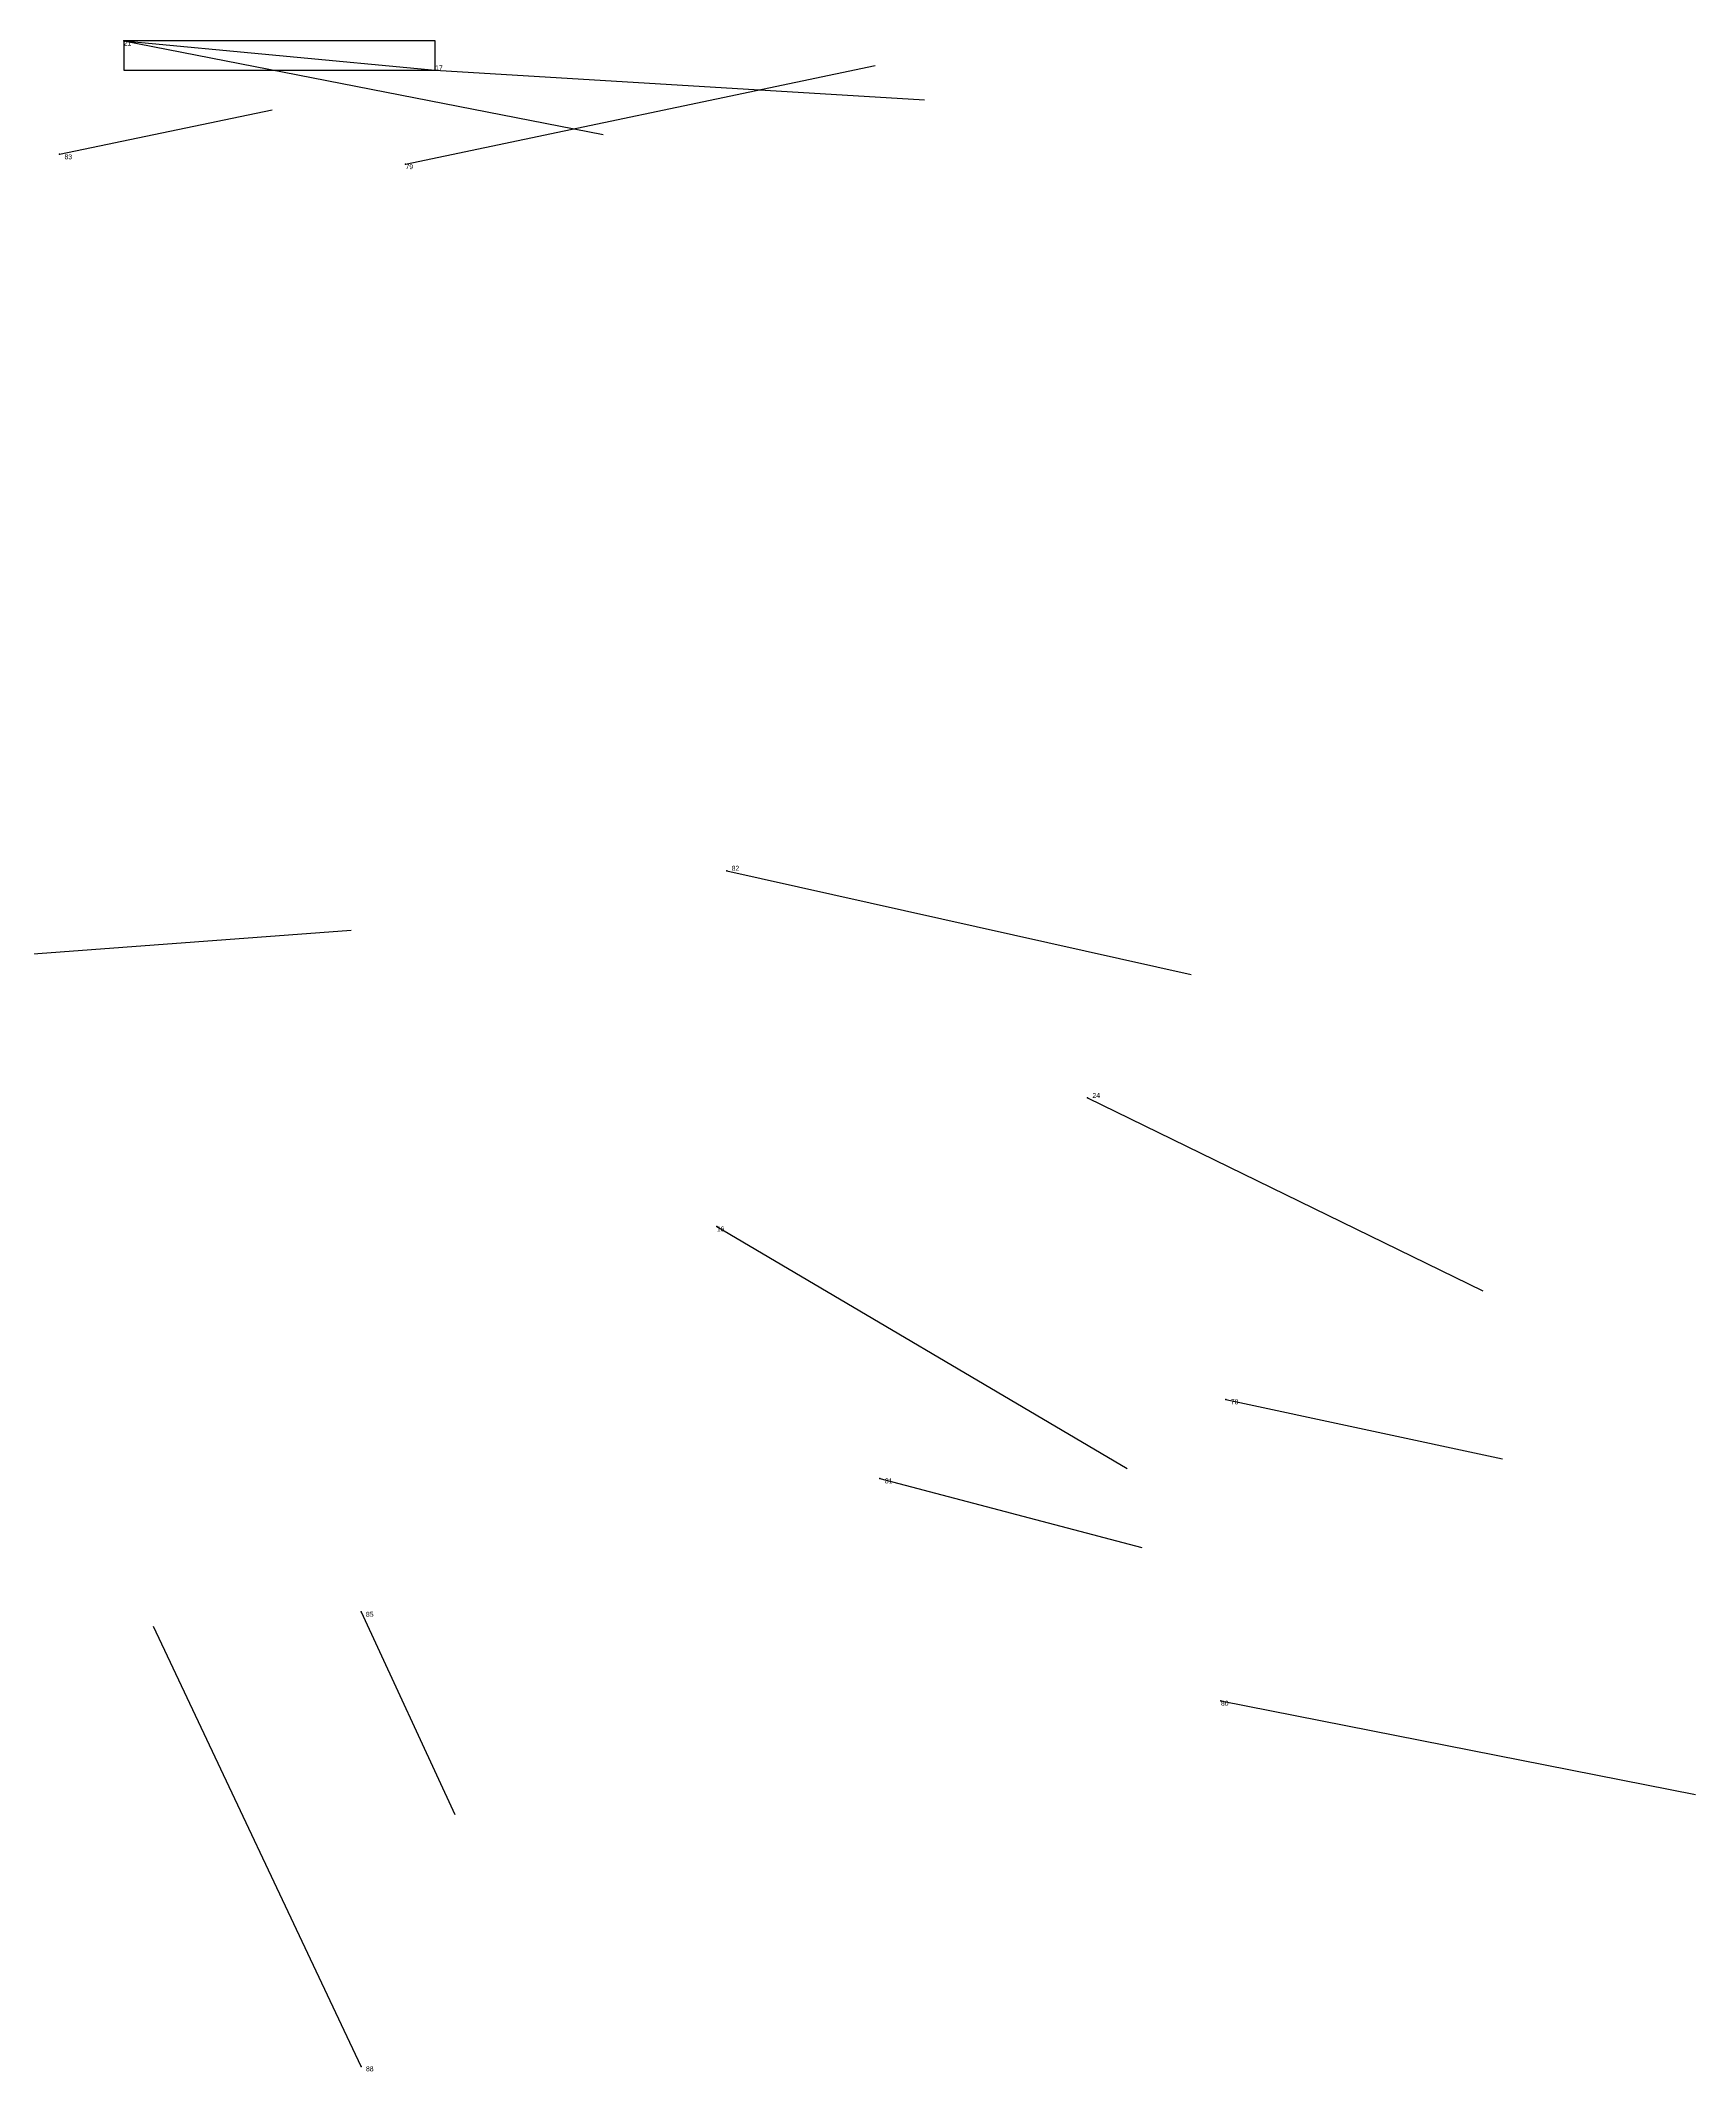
# Model space of a CAD drawing. Extents: x 0 to 1.06, y 0.02 to 1.09.
# Drawn here: x 0.7052 to 1.04, y 0.019 to 0.43 of the extents above; entities that cross this region are included whole.
import ezdxf

# ---------------------------------------------------------------- set-up
doc = ezdxf.new("R2010")
doc.units = 0
for name, color, linetype in [('Clients', 3, 'CONTINUOUS'), ('Facilities', 3, 'CONTINUOUS'), ('Facilities_lines', 3, 'CONTINUOUS'), ('Min_max_boxes', 1, 'CONTINUOUS'), ('Normals', 1, 'CONTINUOUS'), ('Source_points', 5, 'CONTINUOUS'), ('Text', 3, 'CONTINUOUS')]:
    doc.layers.add(name, color=color, linetype=linetype)

msp = doc.modelspace()

# ---------------------------------------------------------------- linework, layer by layer
at = {"layer": 'Clients', "color": 5}
msp.add_point((0.785, 0.424, 0.499), dxfattribs=at)
at = {"layer": 'Facilities', "color": 3}
for p in [(0.722, 0.43, 0.49), (0.709, 0.407, 0.859), (0.779, 0.405, 0.739), (0.844, 0.262, 0.615), (0.917, 0.216, 0.206), (0.842, 0.19, 0.467), (0.945, 0.155, 0.934), (0.875, 0.139, 0.982), (0.77, 0.112, 0.939), (0.944, 0.094, 0.581), (0.77, 0.02, 0.539)]:
    msp.add_point(p, dxfattribs=at)
at = {"layer": 'Facilities_lines', "color": 3}
msp.add_line((0.722, 0.43, 0.49), (0.785, 0.424, 0.499), dxfattribs=at)
at = {"layer": 'Min_max_boxes', "color": 1}
for p, q in [((0.785, 0.43, 0.49), (0.722, 0.43, 0.49)), ((0.722, 0.43, 0.49), (0.722, 0.424, 0.49)), ((0.785, 0.43, 0.499), (0.722, 0.43, 0.499)), ((0.722, 0.43, 0.499), (0.722, 0.424, 0.499)), ((0.722, 0.43, 0.49), (0.722, 0.43, 0.499)), ((0.785, 0.424, 0.49), (0.785, 0.43, 0.49)), ((0.785, 0.424, 0.499), (0.785, 0.43, 0.499)), ((0.785, 0.43, 0.49), (0.785, 0.43, 0.499)), ((0.722, 0.424, 0.49), (0.785, 0.424, 0.49)), ((0.722, 0.424, 0.499), (0.785, 0.424, 0.499)), ((0.722, 0.424, 0.49), (0.722, 0.424, 0.499)), ((0.785, 0.424, 0.49), (0.785, 0.424, 0.499))]:
    msp.add_line(p, q, dxfattribs=at)
at = {"layer": 'Normals', "color": 1}
for p, q in [((0.722, 0.43, 0.49), (0.819, 0.411, 0.474)), ((0.779, 0.405, 0.739), (0.874, 0.425, 0.763)), ((0.785, 0.424, 0.499), (0.884, 0.418, 0.486)), ((0.709, 0.407, 0.859), (0.752, 0.416, 0.949)), ((0.844, 0.262, 0.615), (0.938, 0.241, 0.586)), ((0.675, 0.243, 0.49), (0.768, 0.25, 0.454)), ((0.917, 0.216, 0.206), (0.997, 0.177, 0.159)), ((0.842, 0.19, 0.467), (0.925, 0.141, 0.438)), ((0.945, 0.155, 0.934), (1.001, 0.143, 1.017)), ((0.875, 0.139, 0.982), (0.928, 0.125, 1.066)), ((0.77, 0.112, 0.939), (0.789, 0.071, 1.029)), ((0.77, 0.02, 0.539), (0.728, 0.109, 0.555)), ((0.944, 0.094, 0.581), (1.04, 0.075, 0.562))]:
    msp.add_line(p, q, dxfattribs=at)
at = {"layer": 'Source_points', "color": 5}
for p in [(0.722, 0.43, 0.49), (0.785, 0.424, 0.499), (0.709, 0.407, 0.859), (0.779, 0.405, 0.739), (0.844, 0.262, 0.615), (0.917, 0.216, 0.206), (0.842, 0.19, 0.467), (0.945, 0.155, 0.934), (0.875, 0.139, 0.982), (0.77, 0.112, 0.939), (0.944, 0.094, 0.581), (0.77, 0.02, 0.539)]:
    msp.add_point(p, dxfattribs=at)

# ---------------------------------------------------------------- texts
at = {"layer": 'Text', "color": 3}
for s, p in [('21', (0.722, 0.429, 0.49)), ('17', (0.785, 0.424, 0.499)), ('83', (0.71, 0.406, 0.859)), ('79', (0.779, 0.404, 0.739)), ('82', (0.845, 0.262, 0.615)), ('24', (0.918, 0.216, 0.206)), ('16', (0.842, 0.189, 0.467)), ('78', (0.946, 0.154, 0.934)), ('81', (0.876, 0.138, 0.982)), ('85', (0.771, 0.111, 0.939)), ('80', (0.944, 0.093, 0.581)), ('88', (0.771, 0.019, 0.539))]:
    msp.add_text(s, height=0.001, dxfattribs=at).set_placement(p)

doc.saveas('drawing.dxf')
